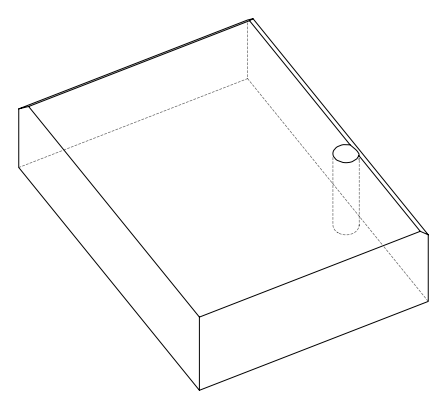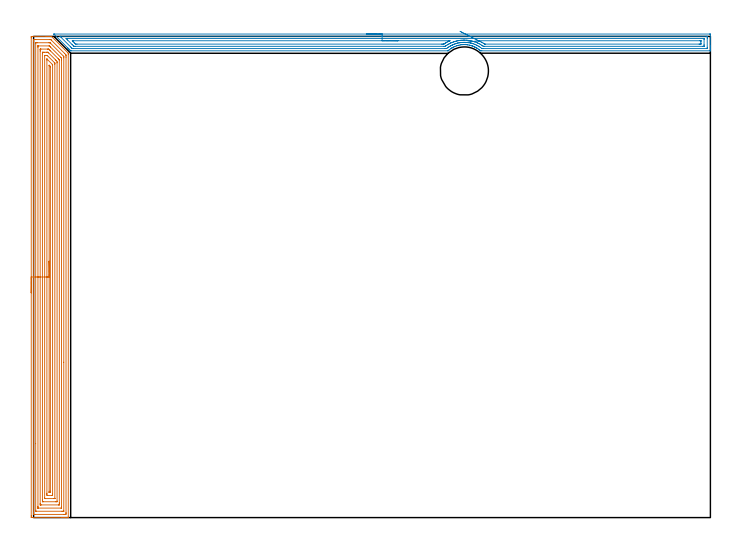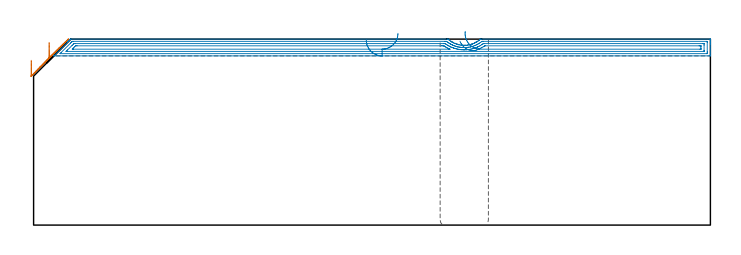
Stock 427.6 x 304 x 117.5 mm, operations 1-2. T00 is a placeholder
(PLAN: 3 operations, 1 tool changes, 40.7 min)
(1 AREA_MILL | FG_CHAMFER_SURFACE | UGT0205_001 | 21.98 min | 83229 mm3)
(2 AREA_MILL_1 | FG_CHAMFER_SURFACE_1 | UGT0205_001 | 13.39 min | 22910 mm3)
(3 MILL_THROUGH_HOLE_FROM_SOLID_MATERIAL | STEP1HOLE | NXT0201_007 | Circular | 5.34 min | 85391 mm3)
(TOOL UGT0205_001 | Chamfer Mill 20 x 3 x 45 deg. | D20 FL50 Z2)
(TOOL NXT0201_007 | ENDMILL 25mm [R216.25-25050GCK54P 1620] | D25 R3 FL54 Z5)
(OP 1 AREA_MILL)
G17 G21 G94 G90
T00 M6
G54
G17 G0 G90 X-1.5 Y142. S1061 M3
G43 Z127.5 H0
Z104.1
G94 G1 Y142.038 Z103.228 F250.
Y142.152 Z102.364
Y142.341 Z101.512
Y142.603 Z100.68
Y142.937 Z99.874
Y143.34 Z99.1
Y143.808 Z98.364
Y144.34 Z97.672
Y144.929 Z97.029
Y145.572 Z96.44
Y146.264 Z95.909
Y147. Z95.44
Y147.774 Z95.037
Y148.58 Z94.703
Y149.412 Z94.441
Y150.264 Z94.252
Y151.128 Z94.138
Y152. Z94.1
Y303.067
X-1.499 Y303.385 Z94.101
X-1.494 Y303.954 Z94.104
X-1.492 Y303.992 Z94.106
X-0.927 Y304. Z94.671
X7.975 Z103.569
X8.529 Z104.126
X8.865 Z104.461
X9.42 Z105.016
X9.755 Z105.35
X10.426 Z106.025
X11.09 Z106.69
X11.202 Y303.999 Z106.8
X11.3 Y303.99 Z106.895
X11.402 Y303.899 Z107.001
X21.777 Y293.522 Z117.377
X21.896 Y293.395 Z117.49
X21.9 Y292.667 Z117.5
Y0.168
X21.897 Y0.01 Z117.488
X21.854 Y0.007 Z117.445
X21.468 Y0. Z117.067
X21.108 Z116.707
X20.437 Z116.032
X19.211 Z114.808
X18.656 Z114.251
X18.044 Z113.639
X-0.927 Y0.001 Z94.671
X-1.15 Y0.003 Z94.447
X-1.492 Y0.008 Z94.106
X-1.494 Y0.046 Z94.104
X-1.499 Y0.615 Z94.101
X-1.5 Y1.19 Z94.1
Y152.
X-0.086 Z95.514
Y300.755
X-0.082 Y301.599 Z95.518
X-0.079 Y301.642 Z95.521
X-0.037 Y301.99 Z95.563
X0.456 Y301.998 Z96.056
X0.854 Y301.999 Z96.454
X1.344 Y302. Z96.944
X10.246 Z105.846
X10.645 Y301.997 Z106.245
X10.778 Y301.993 Z106.378
X10.825 Y301.99 Z106.425
X10.869 Y301.969 Z106.469
X10.945 Y301.897 Z106.545
X11.25 Y301.599 Z106.85
X19.547 Y293.303 Z115.147
X20.178 Y292.668 Z115.778
X20.437 Y292.401 Z116.037
X20.481 Y291.774 Z116.081
X20.483 Y291.728 Z116.083
X20.486 Y290.881 Z116.086
Y3.245
X20.482 Y2.401 Z116.082
X20.479 Y2.358 Z116.079
X20.437 Y2.01 Z116.037
X19.944 Y2.002 Z115.544
X19.547 Y2.001 Z115.147
X19.056 Y2. Z114.656
X0.854 Y2.001 Z96.454
X0.36 Y2.003 Z95.96
X-0.037 Y2.01 Z95.563
X-0.079 Y2.401 Z95.521
X-0.082 Y2.447 Z95.518
X-0.086 Y3.294 Z95.514
Y3.344
Y152.
X1.329 Z96.929
Y299.813
X1.331 Y299.917 Z96.931
X1.333 Y299.968 Z96.933
X1.335 Y299.986 Z96.935
X1.371 Y299.99 Z96.971
X1.559 Y299.998 Z97.159
X1.744 Y299.999 Z97.344
X2.447 Y300. Z98.047
X9.755 Y299.999 Z105.355
X9.942 Y299.997 Z105.542
X10.315 Y299.99 Z105.915
X10.404 Y299.985 Z106.004
X10.429 Y299.964 Z106.029
X10.483 Y299.915 Z106.083
X10.588 Y299.813 Z106.188
X10.645 Y299.756 Z106.245
X18.871 Y291.529 Z114.471
X18.978 Y291.419 Z114.578
X19.031 Y291.363 Z114.631
X19.054 Y291.335 Z114.654
X19.065 Y291.296 Z114.665
X19.068 Y290.881 Z114.668
X19.071 Y290.466 Z114.671
X19.072 Y98.149 Z114.672
X19.071 Y4.187 Z114.671
X19.069 Y4.083 Z114.669
X19.067 Y4.032 Z114.667
X19.066 Y4.014 Z114.666
X19.029 Y4.01 Z114.629
X18.841 Y4.002 Z114.441
X18.656 Y4.001 Z114.256
X17.953 Y4. Z113.553
X1.744 Y4.001 Z97.344
X1.557 Y4.002 Z97.157
X1.433 Y4.006 Z97.033
X1.339 Y4.01 Z96.939
X1.335 Y4.05 Z96.935
X1.333 Y4.187 Z96.933
X1.329 Y4.603 Z96.929
X1.328 Y46.701 Z96.928
X1.329 Y152. Z96.929
X2.743 Z98.343
Y297.133
X2.745 Y297.915 Z98.345
X2.747 Y297.968 Z98.347
X2.749 Y297.989 Z98.349
X2.769 Y297.991 Z98.369
X2.876 Y297.996 Z98.476
X3.092 Y297.999 Z98.692
X9.782 Y298. Z105.382
X9.889 Y297.994 Z105.489
X9.941 Y297.99 Z105.541
X10.129 Y297.81 Z105.729
X10.472 Y297.476 Z106.072
X10.645 Y297.306 Z106.245
X17.069 Y290.881 Z112.669
X17.264 Y290.683 Z112.864
X17.65 Y290.288 Z113.25
X17.655 Y290.1 Z113.255
X17.656 Y289.988 Z113.256
X17.657 Y289.204 Z113.257
Y6.867
X17.655 Y6.085 Z113.255
X17.653 Y6.032 Z113.253
X17.651 Y6.011 Z113.251
X17.631 Y6.009 Z113.231
X17.524 Y6.004 Z113.124
X17.308 Y6.001 Z112.908
X3.082 Z98.682
X2.874 Y6.003 Z98.474
X2.77 Y6.008 Z98.37
X2.75 Y6.01 Z98.35
X2.748 Y6.025 Z98.348
X2.746 Y6.065 Z98.346
X2.743 Y6.757 Z98.343
Y6.867
Y152.
X4.157 Z99.757
Y294.712
X4.158 Y295.347 Z99.758
X4.16 Y295.602 Z99.76
X4.164 Y295.862 Z99.764
X4.176 Y295.99 Z99.776
X4.252 Y295.993 Z99.852
X4.414 Y295.997 Z100.014
X4.654 Y296. Z100.254
X8.865 Y295.999 Z104.465
X9.106 Y295.998 Z104.706
X9.429 Y295.99 Z105.029
X9.514 Y295.976 Z105.114
X9.62 Y295.875 Z105.22
X9.755 Y295.744 Z105.355
X10.155 Y295.347 Z105.755
X10.645 Y294.857 Z106.245
X15.513 Y289.988 Z111.113
X15.986 Y289.51 Z111.586
X16.192 Y289.298 Z111.792
X16.236 Y289.245 Z111.836
X16.239 Y289.181 Z111.839
X16.241 Y289.095 Z111.841
X16.243 Y288.838 Z111.843
Y9.288
X16.242 Y8.653 Z111.842
X16.24 Y8.398 Z111.84
X16.236 Y8.138 Z111.836
X16.224 Y8.01 Z111.824
X16.149 Y8.007 Z111.749
X15.986 Y8.003 Z111.586
X15.746 Y8. Z111.346
X5.065 Z100.665
X4.414 Y8.002 Z100.014
X4.171 Y8.004 Z99.771
X4.162 Y8.012 Z99.762
X4.16 Y8.015 Z99.76
X4.157 Y8.653 Z99.757
Y8.911
Y152.
X5.571 Z101.171
X5.572 Y293.561 Z101.172
X5.574 Y293.873 Z101.174
X5.576 Y293.951 Z101.176
X5.578 Y293.982 Z101.178
X5.611 Y293.99 Z101.211
X5.76 Y293.997 Z101.36
X6.194 Y293.999 Z101.794
X6.647 Y294. Z102.247
X7.975 Z103.575
X8.428 Y293.999 Z104.028
X8.865 Y293.994 Z104.465
X9.01 Y293.99 Z104.61
X9.058 Y293.982 Z104.658
X9.097 Y293.947 Z104.697
X9.176 Y293.872 Z104.776
X9.491 Y293.561 Z105.091
X13.956 Y289.095 Z109.556
X14.206 Y288.84 Z109.806
X14.822 Y288.202 Z110.422
X14.827 Y287.578 Z110.427
X14.828 Y287.309 Z110.428
Y10.439
X14.826 Y10.127 Z110.426
X14.824 Y10.049 Z110.424
X14.822 Y10.018 Z110.422
X14.789 Y10.01 Z110.389
X14.64 Y10.003 Z110.24
X14.206 Y10.001 Z109.806
X13.753 Y10. Z109.353
X6.194 Y10.001 Z101.794
X5.739 Y10.003 Z101.339
X5.602 Y10.01 Z101.202
X5.578 Y10.017 Z101.178
X5.576 Y10.064 Z101.176
X5.573 Y10.17 Z101.173
X5.572 Y10.439 Z101.172
X5.571 Y11.065 Z101.171
Y152.
X6.985 Z102.585
X6.986 Y291.774 Z102.586
Y291.873
X6.99 Y291.972 Z102.59
X6.993 Y291.991 Z102.593
X7.001 Y291.994 Z102.601
X7.028 Y291.998 Z102.628
X7.085 Y292. Z102.685
X7.75 Z103.35
X7.975 Y291.998 Z103.575
X8.199 Y291.993 Z103.799
X8.612 Y291.978 Z104.212
X8.828 Y291.774 Z104.428
X8.865 Y291.738 Z104.465
X13.316 Y287.287 Z108.916
X13.369 Y287.231 Z108.969
X13.394 Y287.201 Z108.994
X13.404 Y287.187 Z109.004
X13.408 Y287.112 Z109.008
X13.413 Y286.714 Z109.013
X13.415 Y286.515 Z109.015
X13.414 Y12.226 Z109.014
Y12.127
X13.41 Y12.028 Z109.01
X13.407 Y12.009 Z109.007
X13.399 Y12.006 Z108.999
X13.372 Y12.002 Z108.972
X13.316 Y12.001 Z108.916
X12.65 Y12. Z108.25
X7.309 Y12.001 Z102.909
X7.085 Y12.005 Z102.685
X7.011 Y12.01 Z102.611
X6.992 Y12.015 Z102.592
X6.989 Y12.06 Z102.589
X6.987 Y12.126 Z102.587
X6.986 Y12.226 Z102.586
X6.985 Y12.325 Z102.585
Y152.
X8.4 Z104.
Y289.095
X8.401 Y289.56 Z104.001
X8.404 Y289.716 Z104.004
X8.405 Y289.729 Z104.005
X8.44 Y289.701 Z104.04
X8.544 Y289.605 Z104.144
X8.672 Y289.48 Z104.272
X11.737 Y286.416 Z107.337
X11.939 Y286.206 Z107.539
X11.994 Y286.148 Z107.594
X11.996 Y286.123 Z107.596
X11.999 Y286.065 Z107.599
X12. Y285.949 Z107.6
Y14.905
X11.998 Y14.441 Z107.598
X11.993 Y14.012 Z107.593
X11.547 Y14. Z107.147
X11.535 Z107.135
X8.876 Z104.476
X8.407 Y14.012 Z104.007
X8.402 Y14.476 Z104.002
X8.4 Y14.905 Z104.
Y15.372
Y152.
X9.814 Z105.414
Y285.463
X9.815 Y285.523 Z105.415
X9.821 Y285.845 Z105.421
X9.925 Y285.766 Z105.525
X10.175 Y285.523 Z105.775
X10.579 Y285.111 Z106.179
X10.586 Y284.629 Z106.186
Y16.648
X10.584 Y16.253 Z106.184
X10.581 Y16.056 Z106.181
X10.58 Y16.015 Z106.18
X10.53 Y16.009 Z106.13
X10.441 Y16.003 Z106.041
X9.901 Y16.004 Z105.501
X9.839 Y16.007 Z105.439
X9.822 Y16.01 Z105.422
X9.82 Y16.023 Z105.42
X9.817 Y16.068 Z105.417
X9.815 Y16.256 Z105.415
X9.814 Y16.632 Z105.414
Y152.
Y152.872 Z105.452
Y153.736 Z105.566
Y154.588 Z105.755
Y155.42 Z106.017
Y156.226 Z106.351
Y157. Z106.754
Y157.736 Z107.222
Y158.428 Z107.753
Y159.071 Z108.343
Y159.66 Z108.986
Y160.192 Z109.678
Y160.66 Z110.414
Y161.063 Z111.188
Y161.397 Z111.994
Y161.659 Z112.826
Y161.848 Z113.677
Y161.962 Z114.542
Y162. Z115.414
G0 Z127.5
M5
M2
(OP 2 AREA_MILL_1)
G17 G21 G94 G90
T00 M6
G54
G17 G0 G90 X210.2 Y305.5 S1061 M3
G43 Z127.5 H0
Z116.9
G94 G1 X210.238 Z116.028 F250.
X210.352 Z115.164
X210.541 Z114.312
X210.803 Z113.48
X211.137 Z112.674
X211.54 Z111.9
X212.008 Z111.164
X212.54 Z110.472
X213.129 Z109.829
X213.772 Z109.24
X214.464 Z108.709
X215.2 Z108.24
X215.974 Z107.837
X216.78 Z107.503
X217.612 Z107.241
X218.464 Z107.052
X219.328 Z106.938
X220.2 Z106.9
X426.984
X427.423 Y305.496 Z106.903
X427.59 Y305.492 Z106.906
X427.6 Y305.321 Z107.076
Y297.996 Z114.398
Y297.45 Z114.947
Y297.115 Z115.281
Y296.568 Z115.828
Y296.233 Z116.161
Y295.563 Z116.836
Y295.244 Z117.156
Y295.213 Z117.186
X427.59 Y294.916 Z117.475
X427.523 Y294.909 Z117.486
X427.482 Y294.905 Z117.492
X427.433 Y294.907 Z117.493
X283.173 Y294.9 Z117.5
X282.34 Y294.907 Z117.492
X282.304 Y294.933 Z117.466
X282.28 Y294.952 Z117.446
X281.948 Y295.235 Z117.164
X281.862 Y295.309 Z117.091
X281.465 Y295.632 Z116.767
X281.359 Y295.714 Z116.685
X280.915 Y296.034 Z116.363
X280.466 Y296.344 Z116.052
X280.352 Y296.419 Z115.979
X280.215 Y296.508 Z115.89
X280.182 Y296.527 Z115.87
X280.047 Y296.606 Z115.79
X279.683 Y296.821 Z115.577
X279.573 Y296.886 Z115.512
X279.161 Y297.11 Z115.29
X279.128 Y297.127 Z115.272
X278.707 Y297.34 Z115.056
X278.68 Y297.354 Z115.043
X278.616 Y297.384 Z115.013
X278.56 Y297.409 Z114.99
X278.339 Y297.503 Z114.896
X278.26 Y297.536 Z114.861
X277.787 Y297.739 Z114.659
X277.72 Y297.764 Z114.634
X277.367 Y297.893 Z114.502
X277.21 Y297.953 Z114.445
X277.092 Y297.996 Z114.401
X276.92 Y298.059 Z114.337
X276.895 Y298.069 Z114.327
X276.592 Y298.169 Z114.229
X276.288 Y298.262 Z114.138
X276.251 Y298.272 Z114.128
X276.002 Y298.338 Z114.061
X275.556 Y298.448 Z113.951
X275.109 Y298.542 Z113.856
X274.241 Y298.686 Z113.709
X274.216 Y298.69 Z113.705
X273.323 Y298.788 Z113.604
X273.063 Y298.802 Z113.59
X272.68 Y298.822 Z113.569
X272.466 Y298.834 Z113.56
X272.461
X272.454 Z113.557
X272.43 Y298.835 Z113.556
X272.295 Y298.833 Z113.553
X272.068 Y298.832
X271.684 Y298.829 Z113.564
X271.561 Y298.827 Z113.565
X271.538
X270.744 Y298.777 Z113.62
X270.645 Y298.771 Z113.626
X269.752 Y298.658 Z113.741
X268.859 Y298.492 Z113.905
X268.412 Y298.391 Z114.006
X267.933 Y298.268 Z114.132
X267.912 Y298.261 Z114.138
X267.541 Y298.139 Z114.258
X267.073 Y297.987 Z114.413
X266.18 Y297.641 Z114.754
X265.975 Y297.553 Z114.845
X265.586 Y297.384 Z115.013
X265.288 Y297.239 Z115.16
X264.839 Y297.003 Z115.395
X264.395 Y296.755 Z115.643
X264.262 Y296.674 Z115.722
X264.117 Y296.586 Z115.809
X263.986 Y296.508 Z115.89
X263.502 Y296.188 Z116.21
X262.735 Y295.632 Z116.766
X262.609 Y295.534 Z116.865
X262.39 Y295.352 Z117.048
X262.187 Y295.183 Z117.216
X262.006 Y295.026 Z117.372
X261.898 Y294.932 Z117.463
X261.875 Y294.91 Z117.482
X261.798 Y294.904 Z117.492
X261.766 Y294.902 Z117.496
X23.688 Y294.9 Z117.5
X23.404 Y294.905 Z117.491
X23.396 Y294.907 Z117.488
X23.332 Y294.966 Z117.43
X23.242 Y295.057 Z117.341
X23.095 Y295.204 Z117.193
X22.946 Y295.352 Z117.043
X22.795 Y295.504 Z116.894
X22.66 Y295.639 Z116.758
X22.505 Y295.793 Z116.602
X22.349 Y295.95 Z116.448
X22.225 Y296.074 Z116.324
X22.064 Y296.233 Z116.161
X21.902 Y296.397 Z116.001
X21.79 Y296.509 Z115.889
X21.623 Y296.674 Z115.72
X21.456 Y296.844 Z115.554
X12.97 Y305.331 Z107.068
X12.819 Y305.489 Z106.91
X12.813 Y305.499 Z106.9
X12.964 Y305.5
X220.2
Y304.086 Z108.314
X425.197 Y304.085 Z108.315
X425.28 Y304.084 Z108.316
X425.566 Y304.079 Z108.321
X425.59 Y303.986 Z108.414
X425.597 Y303.772 Z108.628
X425.599 Y303.285 Z109.115
X425.6 Y302.888 Z109.512
X425.599 Y297.115 Z115.285
X425.597 Y296.72 Z115.68
X425.589 Y296.328 Z116.072
X425.197 Y296.322 Z116.078
X425.108 Y296.321 Z116.079
X283.984 Y296.315 Z116.085
X283.579 Y296.317 Z116.083
X283.376 Y296.32 Z116.08
X283.279 Y296.323 Z116.077
X283.173 Y296.401 Z115.999
X282.445 Y296.951 Z115.449
X282.28 Y297.069 Z115.331
X282.213 Y297.115 Z115.285
X281.718 Y297.444 Z114.956
X281.386 Y297.65 Z114.75
X280.799 Y297.996 Z114.404
X280.493 Y298.165 Z114.235
X280.125 Y298.36 Z114.04
X279.6 Y298.609 Z113.791
X278.984 Y298.878 Z113.522
X278.707 Y298.991 Z113.409
X278.518 Y299.065 Z113.335
X277.814 Y299.319 Z113.081
X277.148 Y299.535 Z112.865
X276.92 Y299.598 Z112.802
X276.308 Y299.759 Z112.641
X276.027 Y299.823 Z112.577
X275.945 Y299.84 Z112.56
X275.134 Y299.985 Z112.415
X274.858 Y300.032 Z112.368
X274.241 Y300.114 Z112.286
X273.835 Y300.16 Z112.24
X273.347 Y300.202 Z112.198
X272.872 Y300.228 Z112.172
X272.454 Y300.247 Z112.153
X271.962 Y300.245 Z112.155
X271.561 Y300.238 Z112.162
X271.099 Y300.215 Z112.185
X270.668 Y300.187 Z112.213
X270.268 Y300.154 Z112.246
X269.774 Y300.092 Z112.308
X269.476 Y300.053 Z112.347
X268.881 Y299.954 Z112.446
X268.715 Y299.924 Z112.476
X267.988 Y299.78 Z112.62
X267.97 Y299.777 Z112.623
X267.894 Y299.759 Z112.641
X267.259 Y299.597 Z112.803
X267.187 Y299.577 Z112.823
X267.095 Y299.549 Z112.851
X266.585 Y299.381 Z113.019
X266.202 Y299.252 Z113.148
X265.926 Y299.15 Z113.25
X265.308 Y298.918 Z113.482
X265.279 Y298.907 Z113.493
X265.207 Y298.878 Z113.522
X264.657 Y298.639 Z113.761
X264.558 Y298.595 Z113.805
X264.415 Y298.527 Z113.873
X264.059 Y298.347 Z114.053
X263.522 Y298.069 Z114.331
X263.474 Y298.043 Z114.357
X263.392 Y297.996 Z114.404
X262.915 Y297.713 Z114.687
X262.629 Y297.539 Z114.861
X262.37 Y297.37 Z115.03
X261.992 Y297.115 Z115.285
X261.842 Y297.01 Z115.39
X261.803 Y296.982 Z115.418
X261.155 Y296.502 Z115.898
X260.936 Y296.337 Z116.063
X260.842 Y296.324 Z116.076
X260.753 Y296.322 Z116.078
X259.949 Y296.317 Z116.083
X259.864
X24.946 Y296.315 Z116.085
X24.541 Y296.32 Z116.08
X24.445 Y296.321 Z116.079
X24.311 Y296.448 Z115.952
X24.135 Y296.617 Z115.783
X23.635 Y297.115 Z115.285
X23.242 Y297.508 Z114.892
X17.465 Y303.285 Z109.115
X16.989 Y303.764 Z108.636
X16.774 Y303.988 Z108.412
X16.707 Y304.079 Z108.321
X16.989 Y304.084 Z108.316
X17.072 Y304.085 Z108.315
X220.2 Y304.086 Z108.314
Y302.672 Z109.728
X423.411 Y302.671 Z109.729
X423.501 Y302.67 Z109.73
X423.572 Y302.667 Z109.733
X423.587 Y302.665 Z109.735
X423.591 Y302.643 Z109.757
X423.595 Y302.59 Z109.81
X423.599 Y302.404 Z109.996
X423.6 Y302.217 Z110.183
Y298.691 Z113.709
X423.598 Y297.996 Z114.404
X423.596 Y297.814 Z114.586
X423.59 Y297.753 Z114.647
X423.541 Y297.742 Z114.658
X423.411 Y297.74 Z114.66
X422.782 Y297.736 Z114.664
X284.959 Y297.729 Z114.671
X284.336 Y297.73 Z114.67
X284.203 Y297.734 Z114.666
X284.172 Y297.735 Z114.665
X284.135 Y297.754 Z114.646
X284.066 Y297.799 Z114.601
X283.784 Y297.996 Z114.404
X283.173 Y298.417 Z113.983
X282.436 Y298.878 Z113.522
X282.28 Y298.972 Z113.428
X282.046 Y299.108 Z113.292
X281.386 Y299.453 Z112.947
X280.768 Y299.759 Z112.641
X280.493 Y299.884 Z112.516
X280.266 Y299.984 Z112.416
X279.6 Y300.254 Z112.146
X278.787 Y300.562 Z111.838
X278.707 Y300.59 Z111.81
X278.554 Y300.641 Z111.759
X277.814 Y300.867 Z111.533
X277.494 Y300.957 Z111.443
X276.92 Y301.1 Z111.3
X276.325 Y301.228 Z111.172
X276.027 Y301.284 Z111.116
X275.233 Y301.425 Z110.975
X275.134 Y301.439 Z110.961
X274.516 Y301.522 Z110.878
X274.241 Y301.553 Z110.847
X274.206 Y301.556 Z110.844
X273.347 Y301.623 Z110.777
X273.238 Y301.63 Z110.77
X272.454 Y301.661 Z110.739
X272.312 Y301.663 Z110.737
X271.561 Y301.655 Z110.745
X271.43 Y301.651 Z110.749
X270.668 Y301.611 Z110.789
X270.583 Y301.606 Z110.794
X269.774 Y301.535 Z110.865
X269.763 Y301.533 Z110.867
X269.673 Y301.522 Z110.878
X268.979 Y301.426 Z110.974
X268.881 Y301.411 Z110.989
X268.221 Y301.293 Z111.107
X267.988 Y301.247 Z111.153
X267.48 Y301.142 Z111.258
X267.095 Y301.052 Z111.348
X266.762 Y300.969 Z111.431
X266.202 Y300.812 Z111.588
X266.069 Y300.772 Z111.628
X265.659 Y300.641 Z111.759
X265.398 Y300.553 Z111.847
X265.308 Y300.521 Z111.879
X264.751 Y300.31 Z112.09
X264.415 Y300.179 Z112.221
X264.114 Y300.056 Z112.344
X263.522 Y299.807 Z112.593
X263.488 Y299.793 Z112.607
X263.417 Y299.759 Z112.641
X262.895 Y299.497 Z112.903
X262.629 Y299.359 Z113.041
X262.314 Y299.189 Z113.211
X261.735 Y298.867 Z113.533
X261.197 Y298.528 Z113.872
X260.842 Y298.295 Z114.105
X260.663 Y298.173 Z114.227
X260.411 Y297.996 Z114.404
X260.142 Y297.806 Z114.594
X260.068 Y297.757 Z114.643
X260.043 Y297.742 Z114.658
X260.015 Y297.738 Z114.662
X259.949 Y297.736 Z114.664
X259.324 Y297.732 Z114.668
X259.056 Y297.731 Z114.669
X26.193 Y297.729 Z114.671
X25.922 Y297.73 Z114.67
X25.65 Y297.733 Z114.667
X25.475 Y297.736 Z114.664
X25.386 Y297.821 Z114.579
X25.205 Y297.996 Z114.404
X25.028 Y298.171 Z114.229
X24.321 Y298.878 Z113.522
X21.456 Y301.744 Z110.656
X20.798 Y302.404 Z109.996
X20.562 Y302.645 Z109.755
X20.553 Y302.665 Z109.735
X20.562 Y302.666 Z109.734
X21.185 Y302.671 Z109.729
X220.2 Y302.672 Z109.728
Y301.257 Z111.143
X262.336
X262.629 Y301.256 Z111.144
X262.901 Y301.253 Z111.147
X262.962 Y301.25 Z111.15
X262.993 Y301.244 Z111.156
X262.961 Y301.227 Z111.173
X262.939 Y301.216 Z111.184
X262.716 Y301.117 Z111.283
X262.629 Y301.078 Z111.322
X262.326 Y300.939 Z111.461
X262.093 Y300.829 Z111.571
X261.702 Y300.641 Z111.759
X261.148 Y300.339 Z112.061
X260.842 Y300.17 Z112.23
X260.58 Y300.018 Z112.382
X260.14 Y299.759 Z112.641
X260.022 Y299.687 Z112.713
X259.949 Y299.641 Z112.759
X259.484 Y299.337 Z113.063
X259.322 Y299.231 Z113.169
X259.206 Y299.157 Z113.243
X259.056 Y299.153 Z113.247
X258.781 Y299.149 Z113.251
X258.162 Y299.146 Z113.254
X257.891
X27.439 Y299.144 Z113.256
X26.815 Y299.147 Z113.253
X26.539 Y299.15 Z113.25
X25.922 Y299.728 Z112.672
X25.89 Y299.759 Z112.641
X25.028 Y300.62 Z111.78
X25.008 Y300.641 Z111.759
X24.411 Y301.25 Z111.15
X25.028 Y301.255 Z111.145
X25.298 Y301.256 Z111.144
X220.2 Y301.257 Z111.143
X221.072 Z111.181
X221.936 Z111.295
X222.788 Z111.483
X223.62 Z111.746
X224.426 Z112.08
X225.2 Z112.482
X225.936 Z112.951
X226.628 Z113.482
X227.271 Z114.072
X227.86 Z114.715
X228.392 Z115.407
X228.86 Z116.143
X229.263 Z116.917
X229.597 Z117.722
X229.859 Z118.554
X230.048 Z119.406
X230.162 Z120.271
X230.2 Z121.143
G0 Z127.5
X272.704 Y300.088
Z122.404
G1 X272.625 Y300.077 Z121.535
X272.622 Y300.076 Z120.663
X272.694 Y300.086 Z119.794
X272.84 Y300.106 Z118.934
X273.06 Y300.137 Z118.09
X273.353 Y300.177 Z117.269
X273.715 Y300.226 Z116.477
X274.144 Y300.285 Z115.72
X274.637 Y300.353 Z115.003
X275.189 Y300.428 Z114.333
X275.798 Y300.512 Z113.713
X276.458 Y300.602 Z113.15
X277.164 Y300.699 Z112.646
X277.911 Y300.802 Z112.207
X278.692 Y300.909 Z111.835
X279.503 Y301.02 Z111.533
X280.337 Y301.134 Z111.304
X281.188 Y301.251 Z111.149
X281.199 Y301.253 Z111.148
X281.247 Y301.255 Z111.145
X281.386 Y301.257 Z111.143
X421.
X421.471 Y301.253 Z111.147
X421.579 Y301.25 Z111.15
X421.59 Y301.246 Z111.154
X421.594 Y301.225 Z111.175
X421.597 Y301.174 Z111.226
X421.599 Y301.073 Z111.327
X421.6 Y300.665 Z111.735
Y299.783 Z112.617
X421.598 Y299.331 Z113.069
X421.594 Y299.223 Z113.177
X421.59 Y299.171 Z113.229
X421.584 Y299.156 Z113.244
X421.555 Y299.154 Z113.246
X421.347 Y299.151 Z113.249
X420.731 Y299.149 Z113.251
X420.456
X285.272 Y299.143 Z113.257
X285.116 Y299.145 Z113.255
X285.038 Y299.148 Z113.252
X285.003 Y299.15 Z113.25
X284.959 Y299.175 Z113.225
X284.055 Y299.759 Z112.641
X283.173 Y300.272 Z112.128
X282.483 Y300.641 Z111.759
X282.28 Y300.744 Z111.656
X282.072 Y300.846 Z111.554
X281.628 Y301.049 Z111.351
X281.318 Y301.189 Z111.211
X281.216 Y301.236 Z111.164
X281.188 Y301.251 Z111.149
X280.465 Y301.617 Z110.825
X279.72 Y301.994 Z110.573
X278.958 Y302.379 Z110.395
X278.185 Y302.77 Z110.291
X277.407 Y303.164 Z110.264
X276.63 Y303.557 Z110.313
X275.859 Y303.947 Z110.437
X275.101 Y304.33 Z110.637
X274.362 Y304.704 Z110.909
X273.646 Y305.066 Z111.253
X272.96 Y305.413 Z111.665
X272.309 Y305.743 Z112.143
X271.697 Y306.052 Z112.682
X271.13 Y306.34 Z113.28
X270.611 Y306.602 Z113.93
X270.145 Y306.838 Z114.629
X269.735 Y307.045 Z115.37
X269.384 Y307.223 Z116.149
G0 Z127.5
M5
M2
